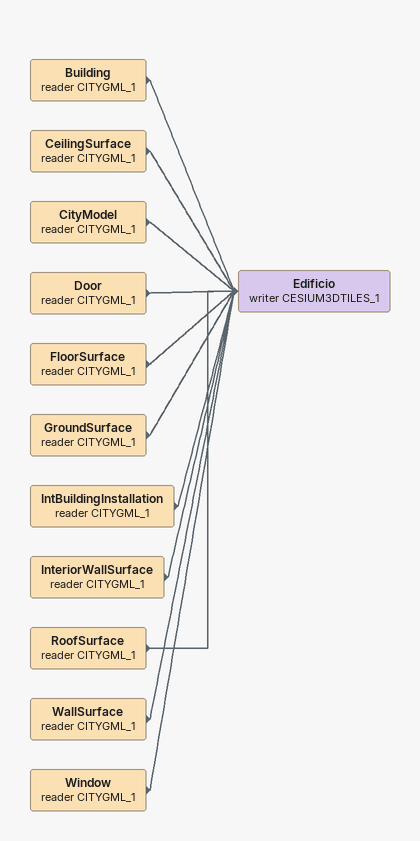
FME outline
Building (reader CITYGML_1)
    -> Edificio (writer CESIUM3DTILES_1)
CeilingSurface (reader CITYGML_1)
    -> Edificio (writer CESIUM3DTILES_1)
CityModel (reader CITYGML_1)
    -> Edificio (writer CESIUM3DTILES_1)
Door (reader CITYGML_1)
    -> Edificio (writer CESIUM3DTILES_1)
FloorSurface (reader CITYGML_1)
    -> Edificio (writer CESIUM3DTILES_1)
GroundSurface (reader CITYGML_1)
    -> Edificio (writer CESIUM3DTILES_1)
IntBuildingInstallation (reader CITYGML_1)
    -> Edificio (writer CESIUM3DTILES_1)
InteriorWallSurface (reader CITYGML_1)
    -> Edificio (writer CESIUM3DTILES_1)
RoofSurface (reader CITYGML_1)
    -> Edificio (writer CESIUM3DTILES_1)
WallSurface (reader CITYGML_1)
    -> Edificio (writer CESIUM3DTILES_1)
Window (reader CITYGML_1)
    -> Edificio (writer CESIUM3DTILES_1)
Edificio (writer CESIUM3DTILES_1)
